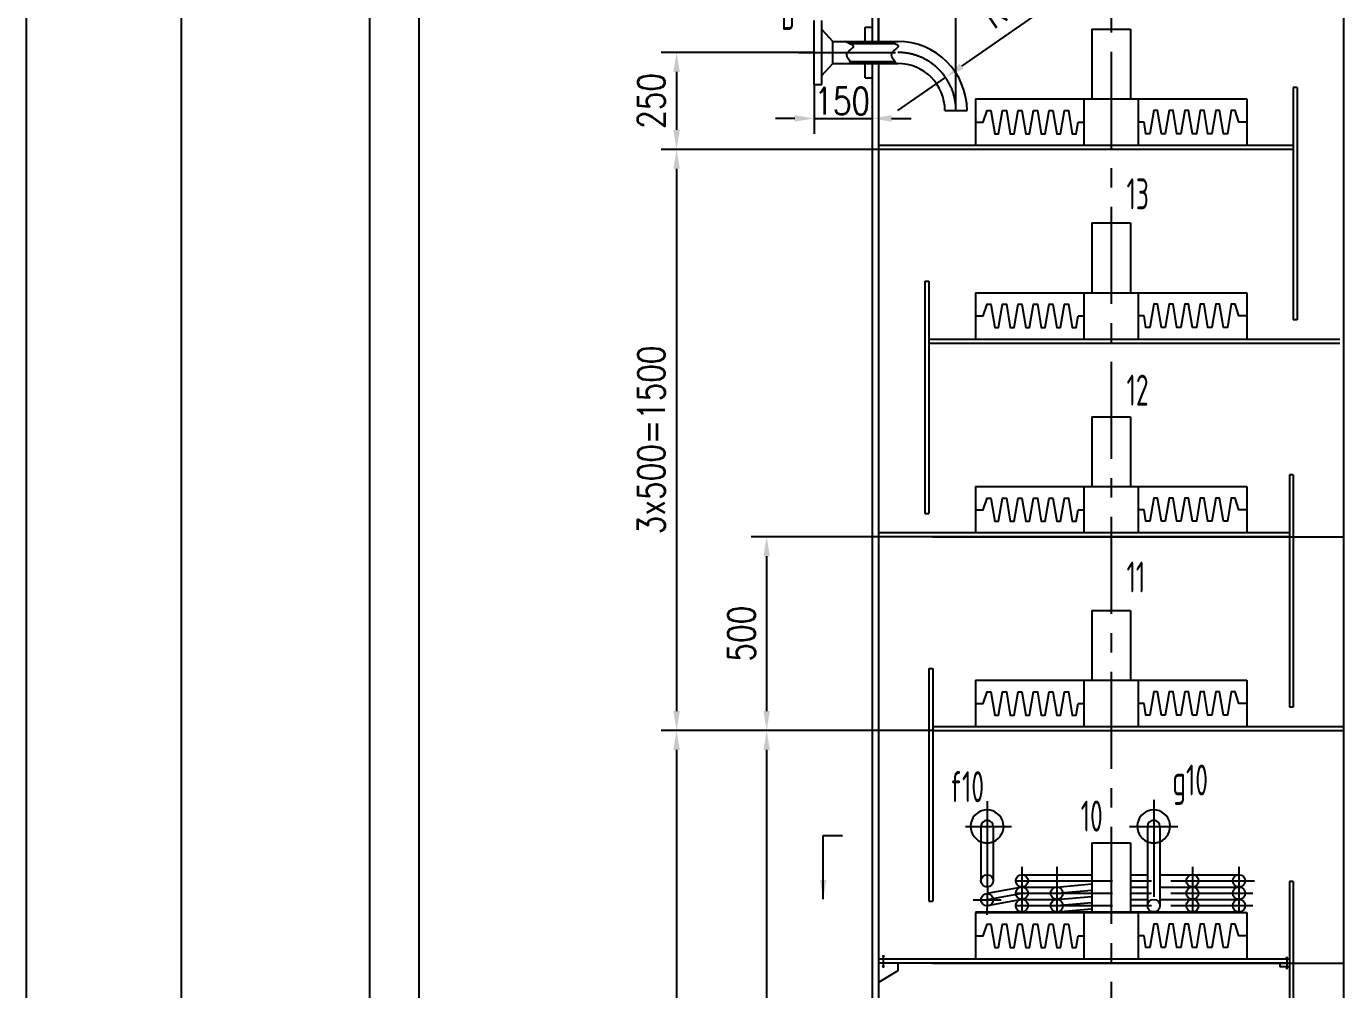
# Model space of a CAD drawing. Header units: millimetres. Extents: x -400 to 11480, y -400 to 24820.
# Drawn here: x -400 to 2998, y 19587 to 22073 of the extents above; entities that cross this region are included whole.
import ezdxf

# ---------------------------------------------------------------- set-up
doc = ezdxf.new("R2010")
doc.units = ezdxf.units.MM
doc.header["$LTSCALE"] = 200
doc.linetypes.add('CENTER', pattern=[2, 1.25, -0.25, 0.25, -0.25])
doc.linetypes.add('DASHED', pattern=[0.75, 0.5, -0.25])
for name, color, linetype in [('1轮廓实线层', 7, 'Continuous'), ('2细线层', 4, 'Continuous'), ('3中心线层', 1, 'CENTER'), ('4虚线层', 6, 'DASHED'), ('6文字层', 3, 'Continuous'), ('7标注层', 4, 'Continuous'), ('图框层', 7, 'Continuous')]:
    doc.layers.add(name, color=color, linetype=linetype)
doc.styles.add('PC_TEXTSTYLE', font='isocp.shx', dxfattribs={"width": 0.8, "bigfont": 'hzfs.shx'})
doc.styles.add('TH_GBDIM', font='romans.shx', dxfattribs={"width": 0.8, "bigfont": 'gbcbig.shx'})
doc.dimstyles.new('TH_GBDIM', dxfattribs={"dimscale": 20, "dimtxt": 3.5, "dimasz": 2.5, "dimexe": 2, "dimexo": 0, "dimgap": 1.5, "dimtad": 1, "dimdec": 1, "dimzin": 0, "dimdsep": 46, "dimtxsty": 'TH_GBDIM', "dimcen": 2.5, "dimclrd": 130, "dimclre": 130, "dimclrt": 3, "dimadec": 0, "dimazin": 0, "dimtfac": 0.714286, "dimtdec": 1, "dimtmove": 0, "dimatfit": 3, "dimfxl": 0, "dimtzin": 0, "dimlwd": -1, "dimlwe": -1, "dimarcsym": 0})

# ---------------------------------------------------------------- blocks, each defined once
blk = doc.blocks.new('*D8')
at = {"layer": '7标注层', "color": 130}
for p, q in [((1938.1, 20255.7), (1237.3, 20255.7)), ((1277.3, 20205.7), (1277.3, 14305.7)), ((1938.1, 14255.7), (1237.3, 14255.7))]:
    blk.add_line(p, q, dxfattribs=at)
for points in [[(1268.9, 20205.7), (1285.6, 20205.7), (1277.3, 20255.7)], [(1268.9, 14305.7), (1285.6, 14305.7), (1277.3, 14255.7)]]:
    blk.add_solid(points, dxfattribs=at)
at = {"layer": 'Defpoints', "color": 0}
for p in [(1938.1, 20255.7), (1277.3, 14255.7), (1938.1, 14255.7)]:
    blk.add_point(p, dxfattribs=at)
at = {"layer": '7标注层', "color": 3, "insert": (1212.3, 17255.7), "char_height": 70, "attachment_point": 5, "rotation": 90, "style": 'TH_GBDIM'}
blk.add_mtext('10x600=6000{}{}', dxfattribs=at)
blk = doc.blocks.new('*D10')
at = {"layer": '7标注层', "color": 130}
for p, q in [((1798.1, 20755.7), (1469.7, 20755.7)), ((1509.7, 20705.7), (1509.7, 20305.7)), ((1928.1, 20255.7), (1469.7, 20255.7))]:
    blk.add_line(p, q, dxfattribs=at)
for points in [[(1501.4, 20705.7), (1518, 20705.7), (1509.7, 20755.7)], [(1501.4, 20305.7), (1518, 20305.7), (1509.7, 20255.7)]]:
    blk.add_solid(points, dxfattribs=at)
at = {"layer": 'Defpoints', "color": 0}
for p in [(1798.1, 20755.7), (1509.7, 20255.7), (1928.1, 20255.7)]:
    blk.add_point(p, dxfattribs=at)
at = {"layer": '7标注层', "color": 3, "insert": (1444.7, 20505.7), "char_height": 70, "attachment_point": 5, "rotation": 90, "style": 'TH_GBDIM'}
blk.add_mtext('500{}{}', dxfattribs=at)
blk = doc.blocks.new('*D11')
at = {"layer": '7标注层', "color": 130}
for p, q in [((1798.1, 21755.7), (1237.3, 21755.7)), ((1277.3, 21705.7), (1277.3, 20305.7)), ((1782.1, 20255.7), (1237.3, 20255.7))]:
    blk.add_line(p, q, dxfattribs=at)
for points in [[(1268.9, 21705.7), (1285.6, 21705.7), (1277.3, 21755.7)], [(1268.9, 20305.7), (1285.6, 20305.7), (1277.3, 20255.7)]]:
    blk.add_solid(points, dxfattribs=at)
at = {"layer": 'Defpoints', "color": 0}
for p in [(1798.1, 21755.7), (1277.3, 20255.7), (1782.1, 20255.7)]:
    blk.add_point(p, dxfattribs=at)
at = {"layer": '7标注层', "color": 3, "insert": (1212.3, 21005.7), "char_height": 70, "attachment_point": 5, "rotation": 90, "style": 'TH_GBDIM'}
blk.add_mtext('3x500=1500{}{}', dxfattribs=at)
blk = doc.blocks.new('*D22')
at = {"layer": '7标注层', "color": 130}
for p, q in [((1798.1, 22034.2), (1798.1, 22190.6)), ((1998.1, 21855.7), (1998.1, 22190.6)), ((1848.1, 22150.6), (1948.1, 22150.6))]:
    blk.add_line(p, q, dxfattribs=at)
for points in [[(1848.1, 22158.9), (1848.1, 22142.3), (1798.1, 22150.6)], [(1948.1, 22158.9), (1948.1, 22142.3), (1998.1, 22150.6)]]:
    blk.add_solid(points, dxfattribs=at)
at = {"layer": 'Defpoints', "color": 0}
for p in [(1998.1, 22150.6), (1798.1, 22034.2), (1998.1, 21855.7)]:
    blk.add_point(p, dxfattribs=at)
at = {"layer": '7标注层', "color": 3, "insert": (1898.1, 22215.6), "char_height": 70, "attachment_point": 5, "style": 'TH_GBDIM'}
blk.add_mtext('200{}{}', dxfattribs=at)
blk = doc.blocks.new('*D23')
at = {"layer": '7标注层', "color": 130}
for p, q in [((2297.2, 22168.5), (2012.2, 21970)), ((1848.1, 21855.7), (1971.2, 21941.4))]:
    blk.add_line(p, q, dxfattribs=at)
blk.add_solid([(2007.4, 21976.8), (2017, 21963.2), (1971.2, 21941.4)], dxfattribs=at)
at = {"layer": 'Defpoints', "color": 0}
for p in [(1971.2, 21941.4), (1848.1, 21855.7)]:
    blk.add_point(p, dxfattribs=at)
at = {"layer": '7标注层', "color": 3, "insert": (2154.5, 22148.3), "char_height": 70, "attachment_point": 5, "rotation": 34.856, "style": 'TH_GBDIM'}
blk.add_mtext('R150{}{}', dxfattribs=at)
blk = doc.blocks.new('*D24')
at = {"layer": '7标注层', "color": 130}
for p, q in [((1632.1, 21923.2), (1632.1, 21795.5)), ((1782.1, 21940.7), (1782.1, 21795.5)), ((1582.1, 21835.5), (1532.1, 21835.5)), ((1632.1, 21835.5), (1782.1, 21835.5)), ((1832.1, 21835.5), (1882.1, 21835.5))]:
    blk.add_line(p, q, dxfattribs=at)
for points in [[(1582.1, 21843.8), (1582.1, 21827.2), (1632.1, 21835.5)], [(1832.1, 21843.8), (1832.1, 21827.2), (1782.1, 21835.5)]]:
    blk.add_solid(points, dxfattribs=at)
at = {"layer": 'Defpoints', "color": 0}
for p in [(1632.1, 21923.2), (1782.1, 21940.7), (1782.1, 21835.5)]:
    blk.add_point(p, dxfattribs=at)
at = {"layer": '7标注层', "color": 3, "insert": (1704.5, 21880.3), "char_height": 70, "attachment_point": 5, "style": 'TH_GBDIM'}
blk.add_mtext('150{}{}', dxfattribs=at)
blk = doc.blocks.new('*D25')
at = {"layer": '7标注层', "color": 130}
for p, q in [((1632.1, 22005.7), (1237.3, 22005.7)), ((1277.3, 21955.7), (1277.3, 21805.7)), ((1798.1, 21755.7), (1237.3, 21755.7))]:
    blk.add_line(p, q, dxfattribs=at)
for points in [[(1268.9, 21955.7), (1285.6, 21955.7), (1277.3, 22005.7)], [(1268.9, 21805.7), (1285.6, 21805.7), (1277.3, 21755.7)]]:
    blk.add_solid(points, dxfattribs=at)
at = {"layer": 'Defpoints', "color": 0}
for p in [(1632.1, 22005.7), (1277.3, 21755.7), (1798.1, 21755.7)]:
    blk.add_point(p, dxfattribs=at)
at = {"layer": '7标注层', "color": 3, "insert": (1212.3, 21880.7), "char_height": 70, "attachment_point": 5, "rotation": 90, "style": 'TH_GBDIM'}
blk.add_mtext('250{}{}', dxfattribs=at)
blk = doc.blocks.new('*D26')
at = {"layer": '7标注层', "color": 130}
for p, q in [((1928.1, 20255.7), (1469.7, 20255.7)), ((1509.7, 20205.7), (1509.7, 17555.7)), ((1632.1, 17505.7), (1469.7, 17505.7))]:
    blk.add_line(p, q, dxfattribs=at)
for points in [[(1501.4, 20205.7), (1518, 20205.7), (1509.7, 20255.7)], [(1501.4, 17555.7), (1518, 17555.7), (1509.7, 17505.7)]]:
    blk.add_solid(points, dxfattribs=at)
at = {"layer": 'Defpoints', "color": 0}
for p in [(1928.1, 20255.7), (1509.7, 17505.7), (1632.1, 17505.7)]:
    blk.add_point(p, dxfattribs=at)
at = {"layer": '7标注层', "color": 3, "insert": (1444.7, 18880.7), "char_height": 70, "attachment_point": 5, "rotation": 90, "style": 'TH_GBDIM'}
blk.add_mtext('2750{}{}', dxfattribs=at)
blk = doc.blocks.new('*D149')
at = {"layer": '7标注层', "color": 130}
for p, q in [((1770.1, 22841.7), (572.2, 22841.7)), ((612.2, 22791.7), (612.2, 4080.7)), ((1234.1, 4030.7), (572.2, 4030.7))]:
    blk.add_line(p, q, dxfattribs=at)
for points in [[(603.9, 22791.7), (620.5, 22791.7), (612.2, 22841.7)], [(603.9, 4080.7), (620.5, 4080.7), (612.2, 4030.7)]]:
    blk.add_solid(points, dxfattribs=at)
at = {"layer": 'Defpoints', "color": 0}
for p in [(1770.1, 22841.7), (612.2, 4030.7), (1234.1, 4030.7)]:
    blk.add_point(p, dxfattribs=at)
at = {"layer": '7标注层', "color": 3, "insert": (547.2, 13436.2), "char_height": 70, "attachment_point": 5, "rotation": 90, "style": 'TH_GBDIM'}
blk.add_mtext('18811{}{}', dxfattribs=at)
blk = doc.blocks.new('*D150')
at = {"layer": '7标注层', "color": 130}
for p, q in [((2310.6, 23907.2), (445.3, 23907.2)), ((485.3, 23857.2), (485.3, 4080.7)), ((1234.1, 4030.7), (445.3, 4030.7))]:
    blk.add_line(p, q, dxfattribs=at)
for points in [[(477, 23857.2), (493.7, 23857.2), (485.3, 23907.2)], [(477, 4080.7), (493.7, 4080.7), (485.3, 4030.7)]]:
    blk.add_solid(points, dxfattribs=at)
at = {"layer": 'Defpoints', "color": 0}
for p in [(2310.6, 23907.2), (485.3, 4030.7), (1234.1, 4030.7)]:
    blk.add_point(p, dxfattribs=at)
at = {"layer": '7标注层', "color": 3, "insert": (420.3, 13968.9), "char_height": 70, "attachment_point": 5, "rotation": 90, "style": 'TH_GBDIM'}
blk.add_mtext('19891{}{}', dxfattribs=at)

msp = doc.modelspace()

# ---------------------------------------------------------------- linework, layer by layer
at = {"layer": '1轮廓实线层'}
for p, q in [((1798.08, 22841.69), (1798.08, 22034.19)), ((2998.08, 22841.69), (2998.08, 13555.69)), ((1782.08, 22675.69), (1782.08, 22034.19)), ((1632.08, 21923.19), (1632.08, 22088.19)), ((1652.08, 21923.19), (1652.08, 22088.19)), ((1652.08, 22065.36), (1680.08, 22034.19)), ((1764.08, 22070.69), (1782.08, 22070.69)), ((1764.08, 22034.19), (1764.08, 22070.69)), ((2348.08, 22065.69), (2448.08, 22065.69)), ((2348.08, 22065.69), (2348.08, 21885.69)), ((2448.08, 22065.69), (2448.08, 21885.69)), ((1680.08, 22034.19), (1848.08, 22034.19)), ((1680.08, 21977.19), (1680.08, 22034.19)), ((1722.46, 22029.19), (1837.89, 22029.19)), ((1652.08, 21946.02), (1680.08, 21977.19)), ((1680.08, 21977.19), (1848.08, 21977.19)), ((1725.07, 21982.19), (1840.5, 21982.19)), ((1764.08, 21940.69), (1764.08, 21977.19)), ((1782.08, 21977.19), (1782.08, 17528.19)), ((1798.08, 21977.19), (1798.08, 13555.69)), ((1632.08, 21923.19), (1652.08, 21923.19)), ((1764.08, 21940.69), (1782.08, 21940.69)), ((2048.08, 21885.69), (2748.08, 21885.69)), ((2048.08, 21885.69), (2048.08, 21765.69)), ((2328.08, 21885.69), (2328.08, 21765.69)), ((2468.08, 21885.69), (2468.08, 21765.69)), ((2748.08, 21885.69), (2748.08, 21765.69)), ((2868.08, 21915.69), (2868.08, 21315.69)), ((2878.08, 21915.69), (2868.08, 21915.69)), ((2878.08, 21915.69), (2878.08, 21315.69)), ((1969.58, 21855.69), (2026.58, 21855.69)), ((2313.08, 21825.69), (2328.08, 21825.69)), ((2483.08, 21825.69), (2468.08, 21825.69)), ((2868.08, 21765.69), (1798.08, 21765.69)), ((2868.08, 21755.69), (1798.08, 21755.69)), ((2348.08, 21565.69), (2448.08, 21565.69)), ((2348.08, 21565.69), (2348.08, 21385.69)), ((2448.08, 21565.69), (2448.08, 21385.69)), ((1918.08, 21415.69), (1918.08, 20815.69)), ((1918.08, 21415.69), (1928.08, 21415.69)), ((1928.08, 21415.69), (1928.08, 20815.69)), ((2048.08, 21385.69), (2748.08, 21385.69)), ((2048.08, 21385.69), (2048.08, 21265.69)), ((2328.08, 21385.69), (2328.08, 21265.69)), ((2468.08, 21385.69), (2468.08, 21265.69)), ((2748.08, 21385.69), (2748.08, 21265.69)), ((2313.08, 21325.69), (2328.08, 21325.69)), ((2483.08, 21325.69), (2468.08, 21325.69)), ((2878.08, 21315.69), (2868.08, 21315.69)), ((1928.08, 21265.69), (2988.08, 21265.69)), ((1928.08, 21255.69), (2988.08, 21255.69)), ((1928.08, 21255.69), (2988.08, 21255.69)), ((2348.08, 21065.69), (2448.08, 21065.69)), ((2348.08, 21065.69), (2348.08, 20885.69)), ((2448.08, 21065.69), (2448.08, 20885.69)), ((2858.08, 20915.69), (2858.08, 20315.69)), ((2868.08, 20915.69), (2858.08, 20915.69)), ((2868.08, 20915.69), (2868.08, 20315.69)), ((2048.08, 20885.69), (2748.08, 20885.69)), ((2048.08, 20885.69), (2048.08, 20765.69)), ((2328.08, 20885.69), (2328.08, 20765.69)), ((2468.08, 20885.69), (2468.08, 20765.69)), ((2748.08, 20885.69), (2748.08, 20765.69)), ((1918.08, 20815.69), (1928.08, 20815.69)), ((2313.08, 20825.69), (2328.08, 20825.69)), ((2483.08, 20825.69), (2468.08, 20825.69)), ((2858.08, 20765.69), (1798.08, 20765.69)), ((2858.08, 20755.69), (1798.08, 20755.69)), ((1938.08, 20755.69), (2998.08, 20755.69)), ((2348.08, 20565.69), (2448.08, 20565.69)), ((2348.08, 20565.69), (2348.08, 20385.69)), ((2448.08, 20565.69), (2448.08, 20385.69)), ((1928.08, 20415.69), (1928.08, 19815.69)), ((1928.08, 20415.69), (1938.08, 20415.69)), ((1938.08, 20415.69), (1938.08, 19815.69)), ((2048.08, 20385.69), (2748.08, 20385.69)), ((2048.08, 20385.69), (2048.08, 20265.69)), ((2328.08, 20385.69), (2328.08, 20265.69)), ((2468.08, 20385.69), (2468.08, 20265.69)), ((2748.08, 20385.69), (2748.08, 20265.69)), ((2313.08, 20325.69), (2328.08, 20325.69)), ((2483.08, 20325.69), (2468.08, 20325.69)), ((2868.08, 20315.69), (2858.08, 20315.69)), ((1938.08, 20265.69), (2998.08, 20265.69)), ((1938.08, 20255.69), (2998.08, 20255.69)), ((1938.08, 20255.69), (2998.08, 20255.69)), ((2062.36, 20008.19), (2062.36, 19867.69)), ((2094.36, 20008.19), (2094.36, 19867.69)), ((2492.08, 20008.19), (2492.08, 19803.69)), ((2524.08, 20008.19), (2524.08, 19803.69)), ((2348.08, 19965.69), (2448.08, 19965.69)), ((2348.08, 19965.69), (2348.08, 19785.69)), ((2448.08, 19965.69), (2448.08, 19785.69)), ((2168.08, 19883.69), (2348.08, 19883.69)), ((2448.08, 19883.69), (2492.08, 19883.69)), ((2524.08, 19883.69), (2728.08, 19883.69)), ((2168.08, 19851.69), (2078.36, 19834.84)), ((2168.08, 19851.69), (2258.08, 19851.69)), ((2258.08, 19851.69), (2348.08, 19859.86)), ((2448.08, 19851.69), (2492.08, 19851.69)), ((2524.08, 19851.69), (2728.08, 19851.69)), ((2858.08, 19865.69), (2858.08, 19115.69)), ((2868.08, 19865.69), (2858.08, 19865.69)), ((2868.08, 19865.69), (2868.08, 19115.69)), ((1928.08, 19815.69), (1938.08, 19815.69)), ((2168.08, 19819.69), (2078.36, 19802.84)), ((2168.08, 19819.69), (2258.08, 19819.69)), ((2258.08, 19819.69), (2348.08, 19827.73)), ((2448.08, 19819.69), (2492.08, 19819.69)), ((2524.08, 19819.69), (2728.08, 19819.69)), ((2048.08, 19787.69), (2728.08, 19787.69)), ((2048.08, 19785.69), (2748.08, 19785.69)), ((2048.08, 19785.69), (2048.08, 19665.69)), ((2258.08, 19787.69), (2348.08, 19795.61)), ((2328.08, 19785.69), (2328.08, 19665.69)), ((2468.08, 19785.69), (2468.08, 19665.69)), ((2748.08, 19785.69), (2748.08, 19665.69)), ((2313.08, 19725.69), (2328.08, 19725.69)), ((2483.08, 19725.69), (2468.08, 19725.69)), ((2858.08, 19665.69), (1798.08, 19665.69)), ((2858.08, 19655.69), (1798.08, 19655.69)), ((1938.08, 19655.69), (2998.08, 19655.69)), ((2833.08, 19655.69), (2833.08, 19645.69)), ((2858.08, 19645.69), (2833.08, 19645.69)), ((1848.08, 19635.69), (1798.08, 19605.69))]:
    msp.add_line(p, q, dxfattribs=at)
for points in [[(2048.08, 21825.69), (2068.08, 21825.69), (2078.08, 21855.69), (2088.08, 21855.69), (2098.08, 21795.69), (2108.08, 21795.69), (2118.08, 21855.69), (2128.08, 21855.69), (2138.08, 21795.69), (2148.08, 21795.69), (2158.08, 21855.69), (2168.08, 21855.69), (2178.08, 21795.69), (2188.08, 21795.69), (2198.08, 21855.69), (2208.08, 21855.69), (2218.08, 21795.69), (2228.08, 21795.69), (2238.08, 21855.69), (2248.08, 21855.69), (2258.08, 21795.69), (2268.08, 21795.69), (2278.08, 21855.69), (2288.08, 21855.69), (2298.08, 21795.69), (2308.08, 21795.69), (2313.08, 21825.69)], [(2748.08, 21825.69), (2728.08, 21825.69), (2718.08, 21855.69), (2708.08, 21855.69), (2698.08, 21795.69), (2688.08, 21795.69), (2678.08, 21855.69), (2668.08, 21855.69), (2658.08, 21795.69), (2648.08, 21795.69), (2638.08, 21855.69), (2628.08, 21855.69), (2618.08, 21795.69), (2608.08, 21795.69), (2598.08, 21855.69), (2588.08, 21855.69), (2578.08, 21795.69), (2568.08, 21795.69), (2558.08, 21855.69), (2548.08, 21855.69), (2538.08, 21795.69), (2528.08, 21795.69), (2518.08, 21855.69), (2508.08, 21855.69), (2498.08, 21795.69), (2488.08, 21795.69), (2483.08, 21825.69)], [(2048.08, 21325.69), (2068.08, 21325.69), (2078.08, 21355.69), (2088.08, 21355.69), (2098.08, 21295.69), (2108.08, 21295.69), (2118.08, 21355.69), (2128.08, 21355.69), (2138.08, 21295.69), (2148.08, 21295.69), (2158.08, 21355.69), (2168.08, 21355.69), (2178.08, 21295.69), (2188.08, 21295.69), (2198.08, 21355.69), (2208.08, 21355.69), (2218.08, 21295.69), (2228.08, 21295.69), (2238.08, 21355.69), (2248.08, 21355.69), (2258.08, 21295.69), (2268.08, 21295.69), (2278.08, 21355.69), (2288.08, 21355.69), (2298.08, 21295.69), (2308.08, 21295.69), (2313.08, 21325.69)], [(2748.08, 21325.69), (2728.08, 21325.69), (2718.08, 21355.69), (2708.08, 21355.69), (2698.08, 21295.69), (2688.08, 21295.69), (2678.08, 21355.69), (2668.08, 21355.69), (2658.08, 21295.69), (2648.08, 21295.69), (2638.08, 21355.69), (2628.08, 21355.69), (2618.08, 21295.69), (2608.08, 21295.69), (2598.08, 21355.69), (2588.08, 21355.69), (2578.08, 21295.69), (2568.08, 21295.69), (2558.08, 21355.69), (2548.08, 21355.69), (2538.08, 21295.69), (2528.08, 21295.69), (2518.08, 21355.69), (2508.08, 21355.69), (2498.08, 21295.69), (2488.08, 21295.69), (2483.08, 21325.69)], [(2048.08, 20825.69), (2068.08, 20825.69), (2078.08, 20855.69), (2088.08, 20855.69), (2098.08, 20795.69), (2108.08, 20795.69), (2118.08, 20855.69), (2128.08, 20855.69), (2138.08, 20795.69), (2148.08, 20795.69), (2158.08, 20855.69), (2168.08, 20855.69), (2178.08, 20795.69), (2188.08, 20795.69), (2198.08, 20855.69), (2208.08, 20855.69), (2218.08, 20795.69), (2228.08, 20795.69), (2238.08, 20855.69), (2248.08, 20855.69), (2258.08, 20795.69), (2268.08, 20795.69), (2278.08, 20855.69), (2288.08, 20855.69), (2298.08, 20795.69), (2308.08, 20795.69), (2313.08, 20825.69)], [(2748.08, 20825.69), (2728.08, 20825.69), (2718.08, 20855.69), (2708.08, 20855.69), (2698.08, 20795.69), (2688.08, 20795.69), (2678.08, 20855.69), (2668.08, 20855.69), (2658.08, 20795.69), (2648.08, 20795.69), (2638.08, 20855.69), (2628.08, 20855.69), (2618.08, 20795.69), (2608.08, 20795.69), (2598.08, 20855.69), (2588.08, 20855.69), (2578.08, 20795.69), (2568.08, 20795.69), (2558.08, 20855.69), (2548.08, 20855.69), (2538.08, 20795.69), (2528.08, 20795.69), (2518.08, 20855.69), (2508.08, 20855.69), (2498.08, 20795.69), (2488.08, 20795.69), (2483.08, 20825.69)], [(2048.08, 20325.69), (2068.08, 20325.69), (2078.08, 20355.69), (2088.08, 20355.69), (2098.08, 20295.69), (2108.08, 20295.69), (2118.08, 20355.69), (2128.08, 20355.69), (2138.08, 20295.69), (2148.08, 20295.69), (2158.08, 20355.69), (2168.08, 20355.69), (2178.08, 20295.69), (2188.08, 20295.69), (2198.08, 20355.69), (2208.08, 20355.69), (2218.08, 20295.69), (2228.08, 20295.69), (2238.08, 20355.69), (2248.08, 20355.69), (2258.08, 20295.69), (2268.08, 20295.69), (2278.08, 20355.69), (2288.08, 20355.69), (2298.08, 20295.69), (2308.08, 20295.69), (2313.08, 20325.69)], [(2748.08, 20325.69), (2728.08, 20325.69), (2718.08, 20355.69), (2708.08, 20355.69), (2698.08, 20295.69), (2688.08, 20295.69), (2678.08, 20355.69), (2668.08, 20355.69), (2658.08, 20295.69), (2648.08, 20295.69), (2638.08, 20355.69), (2628.08, 20355.69), (2618.08, 20295.69), (2608.08, 20295.69), (2598.08, 20355.69), (2588.08, 20355.69), (2578.08, 20295.69), (2568.08, 20295.69), (2558.08, 20355.69), (2548.08, 20355.69), (2538.08, 20295.69), (2528.08, 20295.69), (2518.08, 20355.69), (2508.08, 20355.69), (2498.08, 20295.69), (2488.08, 20295.69), (2483.08, 20325.69)], [(2048.08, 19725.69), (2068.08, 19725.69), (2078.08, 19755.69), (2088.08, 19755.69), (2098.08, 19695.69), (2108.08, 19695.69), (2118.08, 19755.69), (2128.08, 19755.69), (2138.08, 19695.69), (2148.08, 19695.69), (2158.08, 19755.69), (2168.08, 19755.69), (2178.08, 19695.69), (2188.08, 19695.69), (2198.08, 19755.69), (2208.08, 19755.69), (2218.08, 19695.69), (2228.08, 19695.69), (2238.08, 19755.69), (2248.08, 19755.69), (2258.08, 19695.69), (2268.08, 19695.69), (2278.08, 19755.69), (2288.08, 19755.69), (2298.08, 19695.69), (2308.08, 19695.69), (2313.08, 19725.69)], [(2748.08, 19725.69), (2728.08, 19725.69), (2718.08, 19755.69), (2708.08, 19755.69), (2698.08, 19695.69), (2688.08, 19695.69), (2678.08, 19755.69), (2668.08, 19755.69), (2658.08, 19695.69), (2648.08, 19695.69), (2638.08, 19755.69), (2628.08, 19755.69), (2618.08, 19695.69), (2608.08, 19695.69), (2598.08, 19755.69), (2588.08, 19755.69), (2578.08, 19695.69), (2568.08, 19695.69), (2558.08, 19755.69), (2548.08, 19755.69), (2538.08, 19695.69), (2528.08, 19695.69), (2518.08, 19755.69), (2508.08, 19755.69), (2498.08, 19695.69), (2488.08, 19695.69), (2483.08, 19725.69)], [(1848.08, 19655.69), (1848.08, 19635.69)]]:
    msp.add_lwpolyline(points, dxfattribs=at)
for centre in [(2078.36, 19867.69), (2168.08, 19867.69), (2608.08, 19867.69), (2728.08, 19867.69), (2168.08, 19835.69), (2258.08, 19835.69), (2608.08, 19835.69), (2728.08, 19835.69), (2078.36, 19818.84), (2168.08, 19803.69), (2258.08, 19803.69), (2508.08, 19803.69), (2608.08, 19803.69), (2728.08, 19803.69)]:
    msp.add_circle(centre, 16, dxfattribs=at)
for centre, radius, start, end in [((1848.08, 21855.69), 178.5, 0, 90), ((1848.08, 21855.69), 121.5, 0, 90), ((2078.36, 20008.19), 42.5, 292.11523, 247.88477), ((2508.08, 20008.19), 42.5, 292.11523, 247.88477), ((2078.36, 20008.19), 16, 0, 180), ((2508.08, 20008.19), 16, 0, 180)]:
    msp.add_arc(centre, radius, start, end, dxfattribs=at)
at = {"layer": '2细线层'}
for p, q in [((-400, -400), (-400, 24820)), ((1810.47, 19675.66), (1810.47, 19643.44)), ((1812.97, 19648.02), (1807.96, 19646.21)), ((1808.13, 19648), (1812.81, 19646.23)), ((1813.32, 19673.42), (1808.31, 19671.61)), ((1808.47, 19673.4), (1813.15, 19671.63)), ((2848.65, 19669.56), (2853.66, 19667.75)), ((2853.5, 19669.54), (2848.82, 19667.77)), ((2849, 19644.16), (2854.01, 19642.35)), ((2853.85, 19644.14), (2849.16, 19642.37)), ((2851.5, 19671.8), (2851.5, 19639.59))]:
    msp.add_line(p, q, dxfattribs=at)
for points in [[(1729.08, 21977.19), (1720.95, 21987.18), (1706.87, 22004.48), (1746.8, 22023.61), (1720.38, 22028.93), (1711.94, 22034.19)], [(1844.51, 21977.19), (1836.38, 21987.18), (1822.3, 22004.48), (1862.24, 22023.61), (1835.81, 22028.93), (1827.37, 22034.19)]]:
    msp.add_open_spline(points, degree=3, knots=[0, 0, 0, 0, 30.4529129, 52.7102639, 78.2981372, 78.2981372, 78.2981372, 78.2981372], dxfattribs=at)
at = {"layer": '3中心线层'}
for p, q in [((2398.08, 24007.19), (2398.08, 4030.69)), ((1592.07, 22005.69), (1848.08, 22005.69)), ((2078.36, 20073.63), (2078.36, 19849.69)), ((2508.08, 20076.56), (2508.08, 19785.69)), ((2022.36, 20008.19), (2140.86, 20008.19)), ((2445.58, 20008.19), (2570.58, 20008.19)), ((2168.08, 19903.69), (2168.08, 19785.69)), ((2258.08, 19903.69), (2258.08, 19785.69)), ((2608.08, 19903.69), (2608.08, 19785.69)), ((2728.08, 19903.69), (2728.08, 19785.69)), ((2079.34, 19854.82), (2078.04, 19780.01)), ((2152.08, 19867.69), (2768.08, 19867.69)), ((2042.36, 19818.84), (2114.36, 19818.84)), ((2168.08, 19835.42), (2078.72, 19818.84)), ((2152.08, 19835.69), (2764.08, 19835.69)), ((2258.08, 19835.76), (2348.08, 19843.79)), ((2258.08, 19803.69), (2348.08, 19811.67)), ((2152.08, 19803.69), (2764.08, 19803.69))]:
    msp.add_line(p, q, dxfattribs=at)
msp.add_arc((1848.08, 21855.69), 150, 0, 90, dxfattribs=at)
at = {"layer": '4虚线层'}
for centre in [(2078.36, 20008.19), (2508.08, 20008.19)]:
    msp.add_arc(centre, 42.5, 247.88477, 292.11523, dxfattribs=at)
at = {"layer": '图框层'}
msp.add_line((0, 0), (0, 24420), dxfattribs=at)

# ---------------------------------------------------------------- texts
at = {"layer": '6文字层', "style": 'PC_TEXTSTYLE', "width": 0.667}
for s, p in [('b', (1546.88, 22063.47)), ('13', (2438.14, 21600.86)), ('12', (2438.14, 21094.15)), ('11', (2438.14, 20611.98)), ('f10', (1982.86, 20070.68)), ('g10', (2555.97, 20088.08)), ('10', (2319.92, 19994.91))]:
    msp.add_text(s, height=80, dxfattribs=at).set_placement(p)

# ---------------------------------------------------------------- dimensions: what is measured, and where the dimension line sits
at = {"layer": '7标注层'}
for base, p1, p2, text, picture, middle in [((485.34, 4030.69), (2310.58, 23907.19), (1234.08, 4030.69), '19891{}{}', '*D150', (420.34, 13968.94)), ((612.2, 4030.69), (1770.08, 22841.69), (1234.08, 4030.69), '<>{}{}', '*D149', (547.2, 13436.19)), ((1277.26, 21755.69), (1632.08, 22005.69), (1798.08, 21755.69), '<>{}{}', '*D25', (1212.26, 21880.69)), ((1277.26, 20255.69), (1798.08, 21755.69), (1782.08, 20255.69), '3x500=<>{}{}', '*D11', (1212.26, 21005.69)), ((1509.7, 20255.69), (1798.08, 20755.69), (1928.08, 20255.69), '<>{}{}', '*D10', (1444.7, 20505.69)), ((1277.26, 14255.69), (1938.08, 20255.69), (1938.08, 14255.69), '10x600=6000{}{}', '*D8', (1212.26, 17255.69)), ((1509.7, 17505.69), (1928.08, 20255.69), (1632.08, 17505.69), '<>{}{}', '*D26', (1444.7, 18880.69))]:
    dim = msp.add_linear_dim(base=base, p1=p1, p2=p2, angle=90, text=text, dimstyle='TH_GBDIM', override={"dimgap": 1.5, "dimtad": 1, "dimjust": 0, "dimdec": 0, "dimlfac": 1, "dimse1": 0, "dimse2": 0, "dimsd1": 0, "dimsd2": 0}, dxfattribs=at)
    dim.commit()
    dim.dimension.update_dxf_attribs({"geometry": picture, "text_midpoint": middle})
for base, p1, p2, override, picture, middle in [((1998.08, 22150.61), (1798.08, 22034.19), (1998.08, 21855.69), {"dimgap": 1.5, "dimtad": 1, "dimjust": 0, "dimdec": 0, "dimlfac": 1, "dimse1": 0, "dimse2": 0, "dimsd1": 0, "dimsd2": 0}, '*D22', (1898.08, 22150.61)), ((1782.08, 21835.49), (1632.08, 21923.19), (1782.08, 21940.69), {"dimdec": 0, "dimtmove": 2}, '*D24', (1704.47, 21880.33))]:
    dim = msp.add_linear_dim(base=base, p1=p1, p2=p2, text='<>{}{}', dimstyle='TH_GBDIM', override=override, dxfattribs=at)
    dim.commit()
    dim.dimension.update_dxf_attribs({"geometry": picture, "text_midpoint": middle, "dimtype": 160})
dim = msp.add_radius_dim(center=(1848.08, 21855.69), mpoint=(1971.17, 21941.42), text='<>{}{}', dimstyle='TH_GBDIM', override={"dimgap": 1.5, "dimtad": 1, "dimjust": 0, "dimtih": 0, "dimtoh": 0, "dimdec": 0, "dimlfac": 1, "dimse1": 0, "dimse2": 0, "dimsd1": 0, "dimsd2": 0, "dimtix": 0, "dimtofl": 1, "dimatfit": 3}, dxfattribs=at)
dim.commit()
dim.dimension.update_dxf_attribs({"geometry": '*D23', "text_midpoint": (2191.64, 22094.97), "dimtype": 164})

# ---------------------------------------------------------------- leaders
at = {"layer": '1轮廓实线层'}
msp.add_leader([(1655.48, 19820.24), (1655.48, 19985.04), (1705, 19985.04)], dimstyle='TH_GBDIM', override={"dimgap": 1.5, "dimtad": 0}, dxfattribs=at)

doc.saveas('drawing.dxf')
